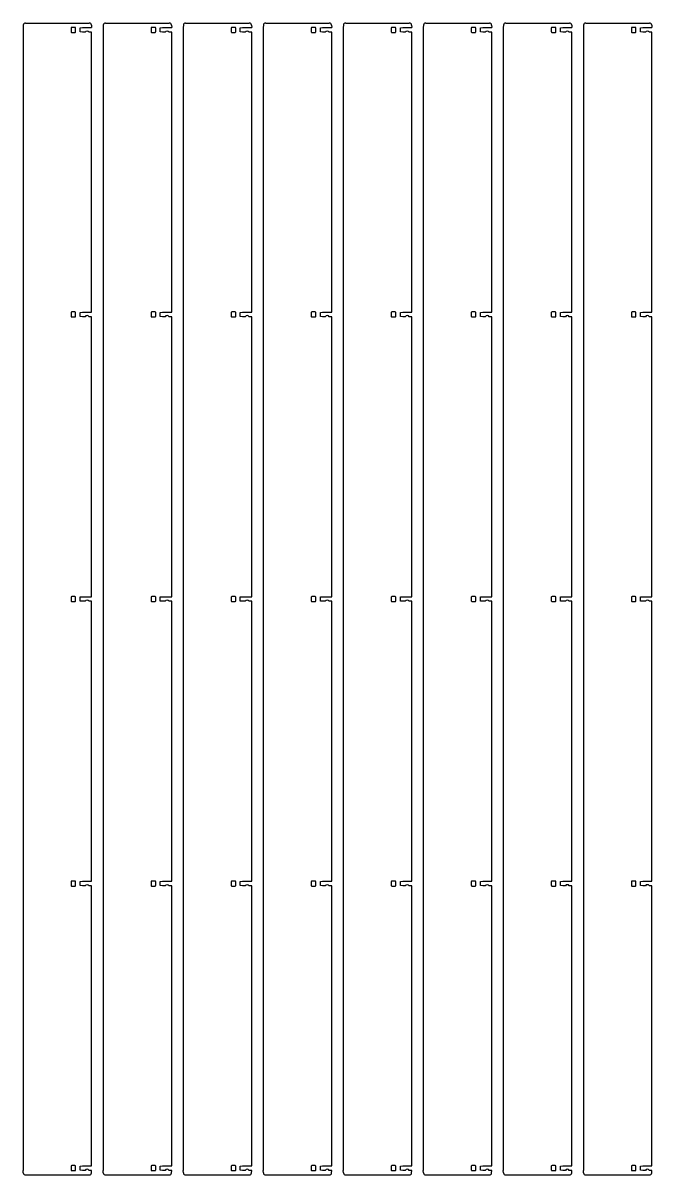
# Model space of a CAD drawing. Header units: millimetres. Extents: x 9 to 1089, y 37 to 541.
# Drawn here: x 9 to 284, y 37 to 541 of the extents above; entities that cross this region are included whole.
import ezdxf

# ---------------------------------------------------------------- set-up
doc = ezdxf.new("R2010")
doc.units = ezdxf.units.MM
doc.layers.add('View', color=7, linetype='CONTINUOUS')

msp = doc.modelspace()

# ---------------------------------------------------------------- linework, layer by layer
at = {"layer": 'View'}
for p, q in [((8.6475, 540.579), (8.5524, 539.492)), ((8.5524, 539.492), (8.5544, 39.4916)), ((9.6437, 541.492), (37.4611, 541.492)), ((29.5524, 539.292), (29.5524, 537.692)), ((31.2524, 539.592), (29.8524, 539.592)), ((31.5524, 537.692), (31.5524, 539.292)), ((33.5524, 539.392), (34.5524, 539.492)), ((33.5524, 537.592), (33.5524, 539.392)), ((34.5524, 539.492), (38.5524, 539.492)), ((38.4573, 540.579), (38.5524, 539.492)), ((43.6475, 540.579), (43.5524, 539.492)), ((43.5524, 539.492), (43.5544, 39.4917)), ((44.6437, 541.492), (72.4611, 541.492)), ((64.5524, 539.292), (64.5524, 537.692)), ((66.2524, 539.592), (64.8524, 539.592)), ((66.5524, 537.692), (66.5524, 539.292)), ((68.5524, 539.392), (69.5524, 539.492)), ((68.5524, 537.592), (68.5524, 539.392)), ((69.5524, 539.492), (73.5524, 539.492)), ((73.4573, 540.579), (73.5524, 539.492)), ((78.6475, 540.579), (78.5524, 539.492)), ((78.5524, 539.492), (78.5544, 39.4919)), ((79.6437, 541.492), (107.461, 541.492)), ((99.5524, 539.292), (99.5524, 537.692)), ((101.252, 539.592), (99.8524, 539.592)), ((101.552, 537.692), (101.552, 539.292)), ((103.552, 539.392), (104.552, 539.492)), ((103.552, 537.592), (103.552, 539.392)), ((104.552, 539.492), (108.552, 539.492)), ((108.457, 540.579), (108.552, 539.492)), ((113.648, 540.579), (113.552, 539.492)), ((113.552, 539.492), (113.554, 39.492)), ((114.644, 541.492), (142.461, 541.492)), ((134.552, 539.292), (134.552, 537.692)), ((136.252, 539.592), (134.852, 539.592)), ((136.552, 537.692), (136.552, 539.292)), ((138.552, 539.392), (139.552, 539.492)), ((138.552, 537.592), (138.552, 539.392)), ((139.552, 539.492), (143.552, 539.492)), ((143.457, 540.579), (143.552, 539.492)), ((148.648, 540.579), (148.552, 539.492)), ((148.552, 539.492), (148.554, 39.4922)), ((149.644, 541.492), (177.461, 541.492)), ((169.552, 539.292), (169.552, 537.692)), ((171.252, 539.592), (169.852, 539.592)), ((171.552, 537.692), (171.552, 539.292)), ((173.552, 539.392), (174.552, 539.492)), ((173.552, 537.592), (173.552, 539.392)), ((174.552, 539.492), (178.552, 539.492)), ((178.457, 540.579), (178.552, 539.492)), ((183.648, 540.579), (183.552, 539.492)), ((183.552, 539.492), (183.554, 39.4923)), ((184.644, 541.492), (212.461, 541.492)), ((204.552, 539.292), (204.552, 537.692)), ((206.252, 539.592), (204.852, 539.592)), ((206.552, 537.692), (206.552, 539.292)), ((208.552, 539.392), (209.552, 539.492)), ((208.552, 537.592), (208.552, 539.392)), ((209.552, 539.492), (213.552, 539.492)), ((213.457, 540.58), (213.552, 539.492)), ((218.648, 540.58), (218.552, 539.492)), ((218.552, 539.492), (218.554, 39.4924)), ((219.644, 541.492), (247.461, 541.493)), ((239.552, 539.293), (239.552, 537.693)), ((241.252, 539.593), (239.852, 539.593)), ((241.552, 537.693), (241.552, 539.293)), ((243.552, 539.393), (244.552, 539.493)), ((243.552, 537.593), (243.552, 539.393)), ((244.552, 539.493), (248.552, 539.493)), ((248.457, 540.58), (248.552, 539.493)), ((253.648, 540.58), (253.552, 539.493)), ((253.552, 539.493), (253.554, 39.4926)), ((254.644, 541.493), (282.461, 541.493)), ((274.552, 539.293), (274.552, 537.693)), ((276.252, 539.593), (274.852, 539.593)), ((276.552, 537.693), (276.552, 539.293)), ((278.552, 539.393), (279.552, 539.493)), ((278.552, 537.593), (278.552, 539.393)), ((279.552, 539.493), (283.552, 539.493)), ((283.457, 540.58), (283.552, 539.493)), ((29.8524, 537.392), (31.2524, 537.392)), ((34.5524, 537.492), (33.5524, 537.592)), ((35.6864, 537.492), (34.5524, 537.492)), ((38.5524, 537.492), (37.4184, 537.492)), ((38.5529, 414.992), (38.5524, 537.492)), ((64.8524, 537.392), (66.2524, 537.392)), ((69.5524, 537.492), (68.5524, 537.592)), ((70.6864, 537.492), (69.5524, 537.492)), ((73.5524, 537.492), (72.4184, 537.492)), ((73.5529, 414.992), (73.5524, 537.492)), ((99.8524, 537.392), (101.252, 537.392)), ((104.552, 537.492), (103.552, 537.592)), ((105.686, 537.492), (104.552, 537.492)), ((108.552, 537.492), (107.418, 537.492)), ((108.553, 414.992), (108.552, 537.492)), ((134.852, 537.392), (136.252, 537.392)), ((139.552, 537.492), (138.552, 537.592)), ((140.686, 537.492), (139.552, 537.492)), ((143.552, 537.492), (142.418, 537.492)), ((143.553, 414.992), (143.552, 537.492)), ((169.852, 537.392), (171.252, 537.392)), ((174.552, 537.492), (173.552, 537.592)), ((175.686, 537.492), (174.552, 537.492)), ((178.552, 537.492), (177.418, 537.492)), ((178.553, 414.992), (178.552, 537.492)), ((204.852, 537.392), (206.252, 537.392)), ((209.552, 537.492), (208.552, 537.592)), ((210.686, 537.492), (209.552, 537.492)), ((213.552, 537.492), (212.418, 537.492)), ((213.553, 414.992), (213.552, 537.492)), ((239.852, 537.393), (241.252, 537.393)), ((244.552, 537.493), (243.552, 537.593)), ((245.686, 537.493), (244.552, 537.493)), ((248.552, 537.493), (247.418, 537.493)), ((248.553, 414.993), (248.552, 537.493)), ((274.852, 537.393), (276.252, 537.393)), ((279.552, 537.493), (278.552, 537.593)), ((280.686, 537.493), (279.552, 537.493)), ((283.552, 537.493), (282.418, 537.493)), ((283.553, 414.993), (283.552, 537.493)), ((29.5529, 414.792), (29.5529, 413.192)), ((31.2529, 415.092), (29.8529, 415.092)), ((31.5529, 413.192), (31.5529, 414.792)), ((33.5529, 414.892), (34.5529, 414.992)), ((33.5529, 413.092), (33.5529, 414.892)), ((34.5529, 414.992), (38.5529, 414.992)), ((64.5529, 414.792), (64.5529, 413.192)), ((66.2529, 415.092), (64.8529, 415.092)), ((66.5529, 413.192), (66.5529, 414.792)), ((68.5529, 414.892), (69.5529, 414.992)), ((68.5529, 413.092), (68.5529, 414.892)), ((69.5529, 414.992), (73.5529, 414.992)), ((99.5529, 414.792), (99.5529, 413.192)), ((101.253, 415.092), (99.8529, 415.092)), ((101.553, 413.192), (101.553, 414.792)), ((103.553, 414.892), (104.553, 414.992)), ((103.553, 413.092), (103.553, 414.892)), ((104.553, 414.992), (108.553, 414.992)), ((134.553, 414.792), (134.553, 413.192)), ((136.253, 415.092), (134.853, 415.092)), ((136.553, 413.192), (136.553, 414.792)), ((138.553, 414.892), (139.553, 414.992)), ((138.553, 413.092), (138.553, 414.892)), ((139.553, 414.992), (143.553, 414.992)), ((169.553, 414.792), (169.553, 413.192)), ((171.253, 415.092), (169.853, 415.092)), ((171.553, 413.192), (171.553, 414.792)), ((173.553, 414.892), (174.553, 414.992)), ((173.553, 413.092), (173.553, 414.892)), ((174.553, 414.992), (178.553, 414.992)), ((204.553, 414.792), (204.553, 413.192)), ((206.253, 415.092), (204.853, 415.092)), ((206.553, 413.192), (206.553, 414.792)), ((208.553, 414.892), (209.553, 414.992)), ((208.553, 413.092), (208.553, 414.892)), ((209.553, 414.992), (213.553, 414.992)), ((239.553, 414.793), (239.553, 413.193)), ((241.253, 415.093), (239.853, 415.093)), ((241.553, 413.193), (241.553, 414.793)), ((243.553, 414.893), (244.553, 414.993)), ((243.553, 413.093), (243.553, 414.893)), ((244.553, 414.993), (248.553, 414.993)), ((274.553, 414.793), (274.553, 413.193)), ((276.253, 415.093), (274.853, 415.093)), ((276.553, 413.193), (276.553, 414.793)), ((278.553, 414.893), (279.553, 414.993)), ((278.553, 413.093), (278.553, 414.893)), ((279.553, 414.993), (283.553, 414.993)), ((29.8529, 412.892), (31.2529, 412.892)), ((34.5529, 412.992), (33.5529, 413.092)), ((35.6869, 412.992), (34.5529, 412.992)), ((38.5529, 412.992), (37.4189, 412.992)), ((38.5534, 290.492), (38.5529, 412.992)), ((64.8529, 412.892), (66.2529, 412.892)), ((69.5529, 412.992), (68.5529, 413.092)), ((70.6869, 412.992), (69.5529, 412.992)), ((73.5529, 412.992), (72.4189, 412.992)), ((73.5534, 290.492), (73.5529, 412.992)), ((99.8529, 412.892), (101.253, 412.892)), ((104.553, 412.992), (103.553, 413.092)), ((105.687, 412.992), (104.553, 412.992)), ((108.553, 412.992), (107.419, 412.992)), ((108.553, 290.492), (108.553, 412.992)), ((134.853, 412.892), (136.253, 412.892)), ((139.553, 412.992), (138.553, 413.092)), ((140.687, 412.992), (139.553, 412.992)), ((143.553, 412.992), (142.419, 412.992)), ((143.553, 290.492), (143.553, 412.992)), ((169.853, 412.892), (171.253, 412.892)), ((174.553, 412.992), (173.553, 413.092)), ((175.687, 412.992), (174.553, 412.992)), ((178.553, 412.992), (177.419, 412.992)), ((178.553, 290.492), (178.553, 412.992)), ((204.853, 412.892), (206.253, 412.892)), ((209.553, 412.992), (208.553, 413.092)), ((210.687, 412.992), (209.553, 412.992)), ((213.553, 412.992), (212.419, 412.992)), ((213.553, 290.492), (213.553, 412.992)), ((239.853, 412.893), (241.253, 412.893)), ((244.553, 412.993), (243.553, 413.093)), ((245.687, 412.993), (244.553, 412.993)), ((248.553, 412.993), (247.419, 412.993)), ((248.553, 290.493), (248.553, 412.993)), ((274.853, 412.893), (276.253, 412.893)), ((279.553, 412.993), (278.553, 413.093)), ((280.687, 412.993), (279.553, 412.993)), ((283.553, 412.993), (282.419, 412.993)), ((283.553, 290.493), (283.553, 412.993)), ((29.5534, 290.292), (29.5534, 288.692)), ((31.2534, 290.592), (29.8534, 290.592)), ((29.8534, 288.392), (31.2534, 288.392)), ((31.5534, 288.692), (31.5534, 290.292)), ((33.5534, 290.392), (34.5534, 290.492)), ((33.5534, 288.592), (33.5534, 290.392)), ((34.5534, 288.492), (33.5534, 288.592)), ((34.5534, 290.492), (38.5534, 290.492)), ((35.6874, 288.492), (34.5534, 288.492)), ((38.5534, 288.492), (37.4194, 288.492)), ((38.5539, 165.992), (38.5534, 288.492)), ((64.5534, 290.292), (64.5534, 288.692)), ((66.2534, 290.592), (64.8534, 290.592)), ((64.8534, 288.392), (66.2534, 288.392)), ((66.5534, 288.692), (66.5534, 290.292)), ((68.5534, 290.392), (69.5534, 290.492)), ((68.5534, 288.592), (68.5534, 290.392)), ((69.5534, 288.492), (68.5534, 288.592)), ((69.5534, 290.492), (73.5534, 290.492)), ((70.6874, 288.492), (69.5534, 288.492)), ((73.5534, 288.492), (72.4194, 288.492)), ((73.5539, 165.992), (73.5534, 288.492)), ((99.5534, 290.292), (99.5534, 288.692)), ((101.253, 290.592), (99.8534, 290.592)), ((99.8534, 288.392), (101.253, 288.392)), ((101.553, 288.692), (101.553, 290.292)), ((103.553, 290.392), (104.553, 290.492)), ((103.553, 288.592), (103.553, 290.392)), ((104.553, 288.492), (103.553, 288.592)), ((104.553, 290.492), (108.553, 290.492)), ((105.687, 288.492), (104.553, 288.492)), ((108.553, 288.492), (107.419, 288.492)), ((108.554, 165.992), (108.553, 288.492)), ((134.553, 290.292), (134.553, 288.692)), ((136.253, 290.592), (134.853, 290.592)), ((134.853, 288.392), (136.253, 288.392)), ((136.553, 288.692), (136.553, 290.292)), ((138.553, 290.392), (139.553, 290.492)), ((138.553, 288.592), (138.553, 290.392)), ((139.553, 288.492), (138.553, 288.592)), ((139.553, 290.492), (143.553, 290.492)), ((140.687, 288.492), (139.553, 288.492)), ((143.553, 288.492), (142.419, 288.492)), ((143.554, 165.992), (143.553, 288.492)), ((169.553, 290.292), (169.553, 288.692)), ((171.253, 290.592), (169.853, 290.592)), ((169.853, 288.392), (171.253, 288.392)), ((171.553, 288.692), (171.553, 290.292)), ((173.553, 290.392), (174.553, 290.492)), ((173.553, 288.592), (173.553, 290.392)), ((174.553, 288.492), (173.553, 288.592)), ((174.553, 290.492), (178.553, 290.492)), ((175.687, 288.492), (174.553, 288.492)), ((178.553, 288.492), (177.419, 288.492)), ((178.554, 165.992), (178.553, 288.492)), ((204.553, 290.292), (204.553, 288.692)), ((206.253, 290.592), (204.853, 290.592)), ((204.853, 288.392), (206.253, 288.392)), ((206.553, 288.692), (206.553, 290.292)), ((208.553, 290.392), (209.553, 290.492)), ((208.553, 288.592), (208.553, 290.392)), ((209.553, 288.492), (208.553, 288.592)), ((209.553, 290.492), (213.553, 290.492)), ((210.687, 288.492), (209.553, 288.492)), ((213.553, 288.492), (212.419, 288.492)), ((213.554, 165.992), (213.553, 288.492)), ((239.553, 290.293), (239.553, 288.693)), ((241.253, 290.593), (239.853, 290.593)), ((239.853, 288.393), (241.253, 288.393)), ((241.553, 288.693), (241.553, 290.293)), ((243.553, 290.393), (244.553, 290.493)), ((243.553, 288.593), (243.553, 290.393)), ((244.553, 288.493), (243.553, 288.593)), ((244.553, 290.493), (248.553, 290.493)), ((245.687, 288.493), (244.553, 288.493)), ((248.553, 288.493), (247.419, 288.493)), ((248.554, 165.993), (248.553, 288.493)), ((274.553, 290.293), (274.553, 288.693)), ((276.253, 290.593), (274.853, 290.593)), ((274.853, 288.393), (276.253, 288.393)), ((276.553, 288.693), (276.553, 290.293)), ((278.553, 290.393), (279.553, 290.493)), ((278.553, 288.593), (278.553, 290.393)), ((279.553, 288.493), (278.553, 288.593)), ((279.553, 290.493), (283.553, 290.493)), ((280.687, 288.493), (279.553, 288.493)), ((283.553, 288.493), (282.419, 288.493)), ((283.554, 165.993), (283.553, 288.493)), ((29.5539, 165.792), (29.5539, 164.192)), ((31.2539, 166.092), (29.8539, 166.092)), ((29.8539, 163.892), (31.2539, 163.892)), ((31.5539, 164.192), (31.5539, 165.792)), ((33.5539, 165.892), (34.5539, 165.992)), ((33.5539, 164.092), (33.5539, 165.892)), ((34.5539, 163.992), (33.5539, 164.092)), ((34.5539, 165.992), (38.5539, 165.992)), ((35.6879, 163.992), (34.5539, 163.992)), ((38.5539, 163.992), (37.4199, 163.992)), ((38.5544, 41.4917), (38.5539, 163.992)), ((64.5539, 165.792), (64.5539, 164.192)), ((66.2539, 166.092), (64.8539, 166.092)), ((64.8539, 163.892), (66.2539, 163.892)), ((66.5539, 164.192), (66.5539, 165.792)), ((68.5539, 165.892), (69.5539, 165.992)), ((68.5539, 164.092), (68.5539, 165.892)), ((69.5539, 163.992), (68.5539, 164.092)), ((69.5539, 165.992), (73.5539, 165.992)), ((70.6879, 163.992), (69.5539, 163.992)), ((73.5539, 163.992), (72.4199, 163.992)), ((73.5544, 41.4919), (73.5539, 163.992)), ((99.5539, 165.792), (99.5539, 164.192)), ((101.254, 166.092), (99.8539, 166.092)), ((99.8539, 163.892), (101.254, 163.892)), ((101.554, 164.192), (101.554, 165.792)), ((103.554, 165.892), (104.554, 165.992)), ((103.554, 164.092), (103.554, 165.892)), ((104.554, 163.992), (103.554, 164.092)), ((104.554, 165.992), (108.554, 165.992)), ((105.688, 163.992), (104.554, 163.992)), ((108.554, 163.992), (107.42, 163.992)), ((108.554, 41.492), (108.554, 163.992)), ((134.554, 165.792), (134.554, 164.192)), ((136.254, 166.092), (134.854, 166.092)), ((134.854, 163.892), (136.254, 163.892)), ((136.554, 164.192), (136.554, 165.792)), ((138.554, 165.892), (139.554, 165.992)), ((138.554, 164.092), (138.554, 165.892)), ((139.554, 163.992), (138.554, 164.092)), ((139.554, 165.992), (143.554, 165.992)), ((140.688, 163.992), (139.554, 163.992)), ((143.554, 163.992), (142.42, 163.992)), ((143.554, 41.4921), (143.554, 163.992)), ((169.554, 165.792), (169.554, 164.192)), ((171.254, 166.092), (169.854, 166.092)), ((169.854, 163.892), (171.254, 163.892)), ((171.554, 164.192), (171.554, 165.792)), ((173.554, 165.892), (174.554, 165.992)), ((173.554, 164.092), (173.554, 165.892)), ((174.554, 163.992), (173.554, 164.092)), ((174.554, 165.992), (178.554, 165.992)), ((175.688, 163.992), (174.554, 163.992)), ((178.554, 163.992), (177.42, 163.992)), ((178.554, 41.4923), (178.554, 163.992)), ((204.554, 165.792), (204.554, 164.192)), ((206.254, 166.092), (204.854, 166.092)), ((204.854, 163.892), (206.254, 163.892)), ((206.554, 164.192), (206.554, 165.792)), ((208.554, 165.892), (209.554, 165.992)), ((208.554, 164.092), (208.554, 165.892)), ((209.554, 163.992), (208.554, 164.092)), ((209.554, 165.992), (213.554, 165.992)), ((210.688, 163.992), (209.554, 163.992)), ((213.554, 163.992), (212.42, 163.992)), ((213.554, 41.4924), (213.554, 163.992)), ((239.554, 165.793), (239.554, 164.193)), ((241.254, 166.093), (239.854, 166.093)), ((239.854, 163.893), (241.254, 163.893)), ((241.554, 164.193), (241.554, 165.793)), ((243.554, 165.893), (244.554, 165.993)), ((243.554, 164.093), (243.554, 165.893)), ((244.554, 163.993), (243.554, 164.093)), ((244.554, 165.993), (248.554, 165.993)), ((245.688, 163.993), (244.554, 163.993)), ((248.554, 163.993), (247.42, 163.993)), ((248.554, 41.4926), (248.554, 163.993)), ((274.554, 165.793), (274.554, 164.193)), ((276.254, 166.093), (274.854, 166.093)), ((274.854, 163.893), (276.254, 163.893)), ((276.554, 164.193), (276.554, 165.793)), ((278.554, 165.893), (279.554, 165.993)), ((278.554, 164.093), (278.554, 165.893)), ((279.554, 163.993), (278.554, 164.093)), ((279.554, 165.993), (283.554, 165.993)), ((280.688, 163.993), (279.554, 163.993)), ((283.554, 163.993), (282.42, 163.993)), ((283.554, 41.4927), (283.554, 163.993)), ((29.5544, 41.2917), (29.5544, 39.6917)), ((31.2544, 41.5917), (29.8544, 41.5917)), ((31.5544, 39.6917), (31.5544, 41.2917)), ((33.5544, 41.3917), (34.5544, 41.4917)), ((33.5544, 39.5917), (33.5544, 41.3917)), ((34.5544, 41.4917), (38.5544, 41.4917)), ((64.5544, 41.2918), (64.5544, 39.6918)), ((66.2544, 41.5918), (64.8544, 41.5918)), ((66.5544, 39.6918), (66.5544, 41.2918)), ((68.5544, 41.3918), (69.5544, 41.4919)), ((68.5544, 39.5918), (68.5544, 41.3918)), ((69.5544, 41.4919), (73.5544, 41.4919)), ((99.5544, 41.292), (99.5544, 39.692)), ((101.254, 41.592), (99.8544, 41.592)), ((101.554, 39.692), (101.554, 41.292)), ((103.554, 41.392), (104.554, 41.492)), ((103.554, 39.592), (103.554, 41.392)), ((104.554, 41.492), (108.554, 41.492)), ((134.554, 41.2921), (134.554, 39.6921)), ((136.254, 41.5921), (134.854, 41.5921)), ((136.554, 39.6921), (136.554, 41.2921)), ((138.554, 41.3921), (139.554, 41.4921)), ((138.554, 39.5921), (138.554, 41.3921)), ((139.554, 41.4921), (143.554, 41.4921)), ((169.554, 41.2923), (169.554, 39.6923)), ((171.254, 41.5923), (169.854, 41.5923)), ((171.554, 39.6923), (171.554, 41.2923)), ((173.554, 41.3923), (174.554, 41.4923)), ((173.554, 39.5923), (173.554, 41.3923)), ((174.554, 41.4923), (178.554, 41.4923)), ((204.554, 41.2924), (204.554, 39.6924)), ((206.254, 41.5924), (204.854, 41.5924)), ((206.554, 39.6924), (206.554, 41.2924)), ((208.554, 41.3924), (209.554, 41.4924)), ((208.554, 39.5924), (208.554, 41.3924)), ((209.554, 41.4924), (213.554, 41.4924)), ((239.554, 41.2925), (239.554, 39.6925)), ((241.254, 41.5925), (239.854, 41.5925)), ((241.554, 39.6925), (241.554, 41.2925)), ((243.554, 41.3925), (244.554, 41.4926)), ((243.554, 39.5925), (243.554, 41.3925)), ((244.554, 41.4926), (248.554, 41.4926)), ((274.554, 41.2927), (274.554, 39.6927)), ((276.254, 41.5927), (274.854, 41.5927)), ((276.554, 39.6927), (276.554, 41.2927)), ((278.554, 41.3927), (279.554, 41.4927)), ((278.554, 39.5927), (278.554, 41.3927)), ((279.554, 41.4927), (283.554, 41.4927)), ((8.6495, 38.4045), (8.5544, 39.4916)), ((9.6457, 37.4916), (37.4631, 37.4917)), ((29.8544, 39.3917), (31.2544, 39.3917)), ((34.5544, 39.4917), (33.5544, 39.5917)), ((35.6884, 39.4917), (34.5544, 39.4917)), ((38.5544, 39.4917), (37.4204, 39.4917)), ((38.4593, 38.4046), (38.5544, 39.4917)), ((43.6495, 38.4046), (43.5544, 39.4917)), ((44.6457, 37.4918), (72.4631, 37.4919)), ((64.8544, 39.3918), (66.2544, 39.3918)), ((69.5544, 39.4919), (68.5544, 39.5918)), ((70.6884, 39.4919), (69.5544, 39.4919)), ((73.5544, 39.4919), (72.4204, 39.4919)), ((73.4593, 38.4047), (73.5544, 39.4919)), ((78.6495, 38.4047), (78.5544, 39.4919)), ((79.6457, 37.4919), (107.463, 37.492)), ((99.8544, 39.392), (101.254, 39.392)), ((104.554, 39.492), (103.554, 39.592)), ((105.688, 39.492), (104.554, 39.492)), ((108.554, 39.492), (107.42, 39.492)), ((108.459, 38.4049), (108.554, 39.492)), ((113.65, 38.4049), (113.554, 39.492)), ((114.646, 37.492), (142.463, 37.4921)), ((134.854, 39.3921), (136.254, 39.3921)), ((139.554, 39.4921), (138.554, 39.5921)), ((140.688, 39.4921), (139.554, 39.4921)), ((143.554, 39.4921), (142.42, 39.4921)), ((143.459, 38.405), (143.554, 39.4921)), ((148.65, 38.405), (148.554, 39.4922)), ((149.646, 37.4922), (177.463, 37.4923)), ((169.854, 39.3923), (171.254, 39.3923)), ((174.554, 39.4923), (173.554, 39.5923)), ((175.688, 39.4923), (174.554, 39.4923)), ((178.554, 39.4923), (177.42, 39.4923)), ((178.459, 38.4051), (178.554, 39.4923)), ((183.65, 38.4052), (183.554, 39.4923)), ((184.646, 37.4923), (212.463, 37.4924)), ((204.854, 39.3924), (206.254, 39.3924)), ((209.554, 39.4924), (208.554, 39.5924)), ((210.688, 39.4924), (209.554, 39.4924)), ((213.554, 39.4924), (212.42, 39.4924)), ((213.459, 38.4053), (213.554, 39.4924)), ((218.65, 38.4053), (218.554, 39.4924)), ((219.646, 37.4925), (247.463, 37.4926)), ((239.854, 39.3925), (241.254, 39.3925)), ((244.554, 39.4926), (243.554, 39.5925)), ((245.688, 39.4926), (244.554, 39.4926)), ((248.554, 39.4926), (247.42, 39.4926)), ((248.459, 38.4054), (248.554, 39.4926)), ((253.65, 38.4054), (253.554, 39.4926)), ((254.646, 37.4926), (282.463, 37.4927)), ((274.854, 39.3927), (276.254, 39.3927)), ((279.554, 39.4927), (278.554, 39.5927)), ((280.688, 39.4927), (279.554, 39.4927)), ((283.554, 39.4927), (282.42, 39.4927)), ((283.459, 38.4056), (283.554, 39.4927))]:
    msp.add_line(p, q, dxfattribs=at)
for centre, radius, start, end in [((9.6437, 540.492), 1, 90.0002, 175), ((29.8524, 539.292), 0.3, 90.0002, -180), ((31.2524, 539.292), 0.3, 0.000229, 90.0002), ((37.4611, 540.492), 1, 5.00023, 90.0002), ((44.6437, 540.492), 1, 90.0002, 175), ((64.8524, 539.292), 0.3, 90.0002, -180), ((66.2524, 539.292), 0.3, 0.000229, 90.0002), ((72.4611, 540.492), 1, 5.00023, 90.0002), ((79.6437, 540.492), 1, 90.0002, 175), ((99.8524, 539.292), 0.3, 90.0002, -180), ((101.252, 539.292), 0.3, 0.000229, 90.0002), ((107.461, 540.492), 1, 5.00023, 90.0002), ((114.644, 540.492), 1, 90.0002, 175), ((134.852, 539.292), 0.3, 90.0002, -180), ((136.252, 539.292), 0.3, 0.000229, 90.0002), ((142.461, 540.492), 1, 5.00023, 90.0002), ((149.644, 540.492), 1, 90.0002, 175), ((169.852, 539.292), 0.3, 90.0002, -180), ((171.252, 539.292), 0.3, 0.000229, 90.0002), ((177.461, 540.492), 1, 5.00023, 90.0002), ((184.644, 540.492), 1, 90.0002, 175), ((204.852, 539.292), 0.3, 90.0002, -180), ((206.252, 539.292), 0.3, 0.000229, 90.0002), ((212.461, 540.492), 1, 5.00023, 90.0002), ((219.644, 540.492), 1, 90.0002, 175), ((239.852, 539.293), 0.3, 90.0002, -180), ((241.252, 539.293), 0.3, 0.000229, 90.0002), ((247.461, 540.493), 1, 5.00023, 90.0002), ((254.644, 540.493), 1, 90.0002, 175), ((274.852, 539.293), 0.3, 90.0002, -180), ((276.252, 539.293), 0.3, 0.000229, 90.0002), ((282.461, 540.493), 1, 5.00023, 90.0002), ((29.8524, 537.692), 0.3, -180, -89.9998), ((31.2524, 537.692), 0.3, -89.9998, 0.000229), ((36.5524, 536.992), 1, 30.0002, 150), ((64.8524, 537.692), 0.3, -180, -89.9998), ((66.2524, 537.692), 0.3, -89.9998, 0.000229), ((71.5524, 536.992), 1, 30.0002, 150), ((99.8524, 537.692), 0.3, -180, -89.9998), ((101.252, 537.692), 0.3, -89.9998, 0.000229), ((106.552, 536.992), 1, 30.0002, 150), ((134.852, 537.692), 0.3, -180, -89.9998), ((136.252, 537.692), 0.3, -89.9998, 0.000229), ((141.552, 536.992), 1, 30.0002, 150), ((169.852, 537.692), 0.3, -180, -89.9998), ((171.252, 537.692), 0.3, -89.9998, 0.000229), ((176.552, 536.992), 1, 30.0002, 150), ((204.852, 537.692), 0.3, -180, -89.9998), ((206.252, 537.692), 0.3, -89.9998, 0.000229), ((211.552, 536.992), 1, 30.0002, 150), ((239.852, 537.693), 0.3, -180, -89.9998), ((241.252, 537.693), 0.3, -89.9998, 0.000229), ((246.552, 536.993), 1, 30.0002, 150), ((274.852, 537.693), 0.3, -180, -89.9998), ((276.252, 537.693), 0.3, -89.9998, 0.000229), ((281.552, 536.993), 1, 30.0002, 150), ((29.8529, 414.792), 0.3, 90.0002, -180), ((31.2529, 414.792), 0.3, 0.000229, 90.0002), ((36.5529, 412.492), 1, 30.0002, 150), ((64.8529, 414.792), 0.3, 90.0002, -180), ((66.2529, 414.792), 0.3, 0.000229, 90.0002), ((71.5529, 412.492), 1, 30.0002, 150), ((99.8529, 414.792), 0.3, 90.0002, -180), ((101.253, 414.792), 0.3, 0.000229, 90.0002), ((106.553, 412.492), 1, 30.0002, 150), ((134.853, 414.792), 0.3, 90.0002, -180), ((136.253, 414.792), 0.3, 0.000229, 90.0002), ((141.553, 412.492), 1, 30.0002, 150), ((169.853, 414.792), 0.3, 90.0002, -180), ((171.253, 414.792), 0.3, 0.000229, 90.0002), ((176.553, 412.492), 1, 30.0002, 150), ((204.853, 414.792), 0.3, 90.0002, -180), ((206.253, 414.792), 0.3, 0.000229, 90.0002), ((211.553, 412.492), 1, 30.0002, 150), ((239.853, 414.793), 0.3, 90.0002, -180), ((241.253, 414.793), 0.3, 0.000229, 90.0002), ((246.553, 412.493), 1, 30.0002, 150), ((274.853, 414.793), 0.3, 90.0002, -180), ((276.253, 414.793), 0.3, 0.000229, 90.0002), ((281.553, 412.493), 1, 30.0002, 150), ((29.8529, 413.192), 0.3, -180, -89.9998), ((31.2529, 413.192), 0.3, -89.9998, 0.000229), ((64.8529, 413.192), 0.3, -180, -89.9998), ((66.2529, 413.192), 0.3, -89.9998, 0.000229), ((99.8529, 413.192), 0.3, -180, -89.9998), ((101.253, 413.192), 0.3, -89.9998, 0.000229), ((134.853, 413.192), 0.3, -180, -89.9998), ((136.253, 413.192), 0.3, -89.9998, 0.000229), ((169.853, 413.192), 0.3, -180, -89.9998), ((171.253, 413.192), 0.3, -89.9998, 0.000229), ((204.853, 413.192), 0.3, -180, -89.9998), ((206.253, 413.192), 0.3, -89.9998, 0.000229), ((239.853, 413.193), 0.3, -180, -89.9998), ((241.253, 413.193), 0.3, -89.9998, 0.000229), ((274.853, 413.193), 0.3, -180, -89.9998), ((276.253, 413.193), 0.3, -89.9998, 0.000229), ((29.8534, 290.292), 0.3, 90.0002, -180), ((29.8534, 288.692), 0.3, -180, -89.9998), ((31.2534, 290.292), 0.3, 0.000229, 90.0002), ((31.2534, 288.692), 0.3, -89.9998, 0.000229), ((36.5534, 287.992), 1, 30.0002, 150), ((64.8534, 290.292), 0.3, 90.0002, -180), ((64.8534, 288.692), 0.3, -180, -89.9998), ((66.2534, 290.292), 0.3, 0.000229, 90.0002), ((66.2534, 288.692), 0.3, -89.9998, 0.000229), ((71.5534, 287.992), 1, 30.0002, 150), ((99.8534, 290.292), 0.3, 90.0002, -180), ((99.8534, 288.692), 0.3, -180, -89.9998), ((101.253, 290.292), 0.3, 0.000229, 90.0002), ((101.253, 288.692), 0.3, -89.9998, 0.000229), ((106.553, 287.992), 1, 30.0002, 150), ((134.853, 290.292), 0.3, 90.0002, -180), ((134.853, 288.692), 0.3, -180, -89.9998), ((136.253, 290.292), 0.3, 0.000229, 90.0002), ((136.253, 288.692), 0.3, -89.9998, 0.000229), ((141.553, 287.992), 1, 30.0002, 150), ((169.853, 290.292), 0.3, 90.0002, -180), ((169.853, 288.692), 0.3, -180, -89.9998), ((171.253, 290.292), 0.3, 0.000229, 90.0002), ((171.253, 288.692), 0.3, -89.9998, 0.000229), ((176.553, 287.992), 1, 30.0002, 150), ((204.853, 290.292), 0.3, 90.0002, -180), ((204.853, 288.692), 0.3, -180, -89.9998), ((206.253, 290.292), 0.3, 0.000229, 90.0002), ((206.253, 288.692), 0.3, -89.9998, 0.000229), ((211.553, 287.992), 1, 30.0002, 150), ((239.853, 290.293), 0.3, 90.0002, -180), ((239.853, 288.693), 0.3, -180, -89.9998), ((241.253, 290.293), 0.3, 0.000229, 90.0002), ((241.253, 288.693), 0.3, -89.9998, 0.000229), ((246.553, 287.993), 1, 30.0002, 150), ((274.853, 290.293), 0.3, 90.0002, -180), ((274.853, 288.693), 0.3, -180, -89.9998), ((276.253, 290.293), 0.3, 0.000229, 90.0002), ((276.253, 288.693), 0.3, -89.9998, 0.000229), ((281.553, 287.993), 1, 30.0002, 150), ((29.8539, 165.792), 0.3, 90.0002, -180), ((29.8539, 164.192), 0.3, -180, -89.9998), ((31.2539, 165.792), 0.3, 0.000229, 90.0002), ((31.2539, 164.192), 0.3, -89.9998, 0.000229), ((36.5539, 163.492), 1, 30.0002, 150), ((64.8539, 165.792), 0.3, 90.0002, -180), ((64.8539, 164.192), 0.3, -180, -89.9998), ((66.2539, 165.792), 0.3, 0.000229, 90.0002), ((66.2539, 164.192), 0.3, -89.9998, 0.000229), ((71.5539, 163.492), 1, 30.0002, 150), ((99.8539, 165.792), 0.3, 90.0002, -180), ((99.8539, 164.192), 0.3, -180, -89.9998), ((101.254, 165.792), 0.3, 0.000229, 90.0002), ((101.254, 164.192), 0.3, -89.9998, 0.000229), ((106.554, 163.492), 1, 30.0002, 150), ((134.854, 165.792), 0.3, 90.0002, -180), ((134.854, 164.192), 0.3, -180, -89.9998), ((136.254, 165.792), 0.3, 0.000229, 90.0002), ((136.254, 164.192), 0.3, -89.9998, 0.000229), ((141.554, 163.492), 1, 30.0002, 150), ((169.854, 165.792), 0.3, 90.0002, -180), ((169.854, 164.192), 0.3, -180, -89.9998), ((171.254, 165.792), 0.3, 0.000229, 90.0002), ((171.254, 164.192), 0.3, -89.9998, 0.000229), ((176.554, 163.492), 1, 30.0002, 150), ((204.854, 165.792), 0.3, 90.0002, -180), ((204.854, 164.192), 0.3, -180, -89.9998), ((206.254, 165.792), 0.3, 0.000229, 90.0002), ((206.254, 164.192), 0.3, -89.9998, 0.000229), ((211.554, 163.492), 1, 30.0002, 150), ((239.854, 165.793), 0.3, 90.0002, -180), ((239.854, 164.193), 0.3, -180, -89.9998), ((241.254, 165.793), 0.3, 0.000229, 90.0002), ((241.254, 164.193), 0.3, -89.9998, 0.000229), ((246.554, 163.493), 1, 30.0002, 150), ((274.854, 165.793), 0.3, 90.0002, -180), ((274.854, 164.193), 0.3, -180, -89.9998), ((276.254, 165.793), 0.3, 0.000229, 90.0002), ((276.254, 164.193), 0.3, -89.9998, 0.000229), ((281.554, 163.493), 1, 30.0002, 150), ((29.8544, 41.2917), 0.3, 90.0002, -180), ((31.2544, 41.2917), 0.3, 0.000229, 90.0002), ((64.8544, 41.2918), 0.3, 90.0002, -180), ((66.2544, 41.2918), 0.3, 0.000229, 90.0002), ((99.8544, 41.292), 0.3, 90.0002, -180), ((101.254, 41.292), 0.3, 0.000229, 90.0002), ((134.854, 41.2921), 0.3, 90.0002, -180), ((136.254, 41.2921), 0.3, 0.000229, 90.0002), ((169.854, 41.2923), 0.3, 90.0002, -180), ((171.254, 41.2923), 0.3, 0.000229, 90.0002), ((204.854, 41.2924), 0.3, 90.0002, -180), ((206.254, 41.2924), 0.3, 0.000229, 90.0002), ((239.854, 41.2925), 0.3, 90.0002, -180), ((241.254, 41.2925), 0.3, 0.000229, 90.0002), ((274.854, 41.2927), 0.3, 90.0002, -180), ((276.254, 41.2927), 0.3, 0.000229, 90.0002), ((9.6457, 38.4916), 1, -175, -89.9998), ((29.8544, 39.6917), 0.3, -180, -89.9998), ((31.2544, 39.6917), 0.3, -89.9998, 0.000229), ((36.5544, 38.9917), 1, 30.0002, 150), ((37.4631, 38.4917), 1, -89.9998, -4.99977), ((44.6457, 38.4918), 1, -175, -89.9998), ((64.8544, 39.6918), 0.3, -180, -89.9998), ((66.2544, 39.6918), 0.3, -89.9998, 0.000229), ((71.5544, 38.9919), 1, 30.0002, 150), ((72.4631, 38.4919), 1, -89.9998, -4.99977), ((79.6457, 38.4919), 1, -175, -89.9998), ((99.8544, 39.692), 0.3, -180, -89.9998), ((101.254, 39.692), 0.3, -89.9998, 0.000229), ((106.554, 38.992), 1, 30.0002, 150), ((107.463, 38.492), 1, -89.9998, -4.99977), ((114.646, 38.492), 1, -175, -89.9998), ((134.854, 39.6921), 0.3, -180, -89.9998), ((136.254, 39.6921), 0.3, -89.9998, 0.000229), ((141.554, 38.9921), 1, 30.0002, 150), ((142.463, 38.4921), 1, -89.9998, -4.99977), ((149.646, 38.4922), 1, -175, -89.9998), ((169.854, 39.6923), 0.3, -180, -89.9998), ((171.254, 39.6923), 0.3, -89.9998, 0.000229), ((176.554, 38.9923), 1, 30.0002, 150), ((177.463, 38.4923), 1, -89.9998, -4.99977), ((184.646, 38.4923), 1, -175, -89.9998), ((204.854, 39.6924), 0.3, -180, -89.9998), ((206.254, 39.6924), 0.3, -89.9998, 0.000229), ((211.554, 38.9924), 1, 30.0002, 150), ((212.463, 38.4924), 1, -89.9998, -4.99977), ((219.646, 38.4925), 1, -175, -89.9998), ((239.854, 39.6925), 0.3, -180, -89.9998), ((241.254, 39.6925), 0.3, -89.9998, 0.000229), ((246.554, 38.9926), 1, 30.0002, 150), ((247.463, 38.4926), 1, -89.9998, -4.99977), ((254.646, 38.4926), 1, -175, -89.9998), ((274.854, 39.6927), 0.3, -180, -89.9998), ((276.254, 39.6927), 0.3, -89.9998, 0.000229), ((281.554, 38.9927), 1, 30.0002, 150), ((282.463, 38.4927), 1, -89.9998, -4.99977)]:
    msp.add_arc(centre, radius, start, end, dxfattribs=at)

doc.saveas('drawing.dxf')
